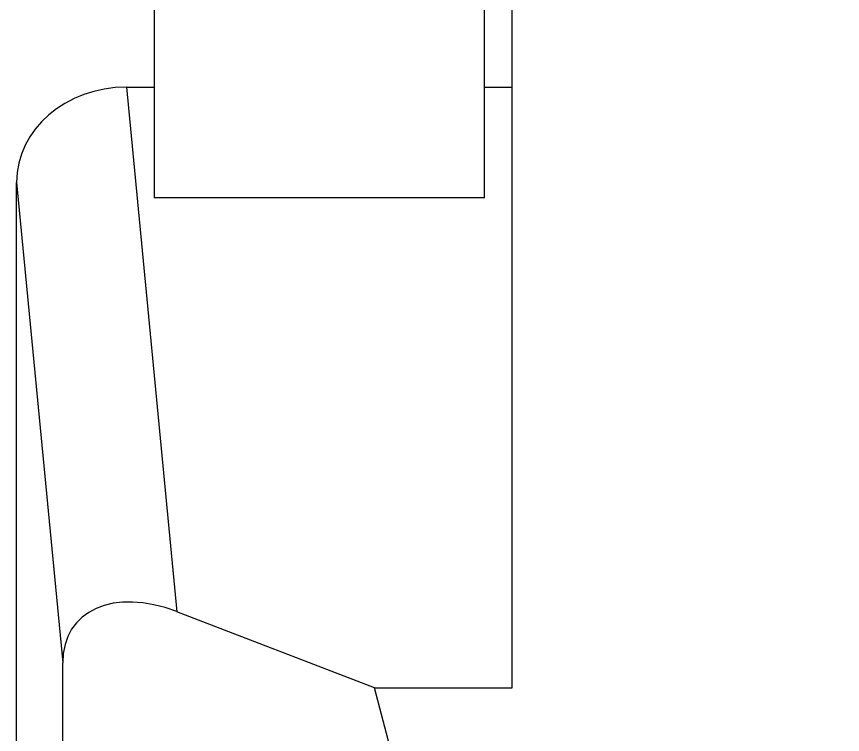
# Model space of a CAD drawing. Header units: millimetres. Extents: x -210 to 210, y -148 to 148.
# Drawn here: x -176.32 to -168.82, y -39.23 to -32.71 of the extents above; entities that cross this region are included whole.
import ezdxf

# ---------------------------------------------------------------- set-up
doc = ezdxf.new("R2010")
doc.units = ezdxf.units.MM
doc.layers.get('0').update_dxf_attribs({"lineweight": 18})

msp = doc.modelspace()

# ---------------------------------------------------------------- linework, layer by layer
at = {"color": 7, "lineweight": 30, "ltscale": 0.14215}
for p, q in [((-175.0717, -28.6703), (-175.0717, -34.3563)), ((-172.0717, -34.3563), (-172.0717, -28.6703))]:
    msp.add_line(p, q, dxfattribs=at)
at = {"color": 7, "lineweight": 30, "ltscale": 0.202304}
msp.add_line((-171.8217, -38.8054), (-171.8217, -30.7132), dxfattribs=at)
at = {"color": 7, "lineweight": 30, "ltscale": 0.11961}
msp.add_line((-175.323, -33.3515), (-174.8654, -38.114), dxfattribs=at)
at = {"color": 7, "lineweight": 30, "ltscale": 0.006284}
msp.add_line((-175.323, -33.3515), (-175.0717, -33.3515), dxfattribs=at)
at = {"color": 7, "lineweight": 30, "ltscale": 0.00625}
msp.add_line((-172.0717, -33.3515), (-171.8217, -33.3515), dxfattribs=at)
at = {"color": 7, "lineweight": 30, "ltscale": 0.10958}
msp.add_line((-176.3217, -34.2163), (-175.9024, -38.5794), dxfattribs=at)
at = {"color": 7, "lineweight": 30}
for p, q in [((-176.3217, -90.5104), (-176.3217, -34.2163)), ((-175.9024, -94.1473), (-175.9024, -38.5794))]:
    msp.add_line(p, q, dxfattribs=at)
at = {"color": 7, "lineweight": 30, "ltscale": 0.075}
msp.add_line((-172.0717, -34.3563), (-175.0717, -34.3563), dxfattribs=at)
at = {"color": 7, "lineweight": 30, "ltscale": 0.048096}
msp.add_line((-173.0701, -38.8054), (-174.8654, -38.114), dxfattribs=at)
at = {"color": 7, "lineweight": 30, "ltscale": 0.418733}
msp.add_line((-168.8217, -55.007), (-173.0701, -38.8054), dxfattribs=at)
at = {"color": 7, "lineweight": 30, "ltscale": 0.031211}
msp.add_line((-173.0701, -38.8054), (-171.8217, -38.8054), dxfattribs=at)
at = {"color": 7, "lineweight": 30}
for centre, major_axis, ratio, start_param, end_param in [((-175.3203, -34.2187), (1.0013, -0.0095), 0.866003, 1.581751, 3.149809), ((-174.8625, -38.9823), (0.9229, -0.7571), 0.632844, 2.052403, 3.62046)]:
    msp.add_ellipse(centre, major_axis=major_axis, ratio=ratio, start_param=start_param, end_param=end_param, dxfattribs=at)

doc.saveas('drawing.dxf')
